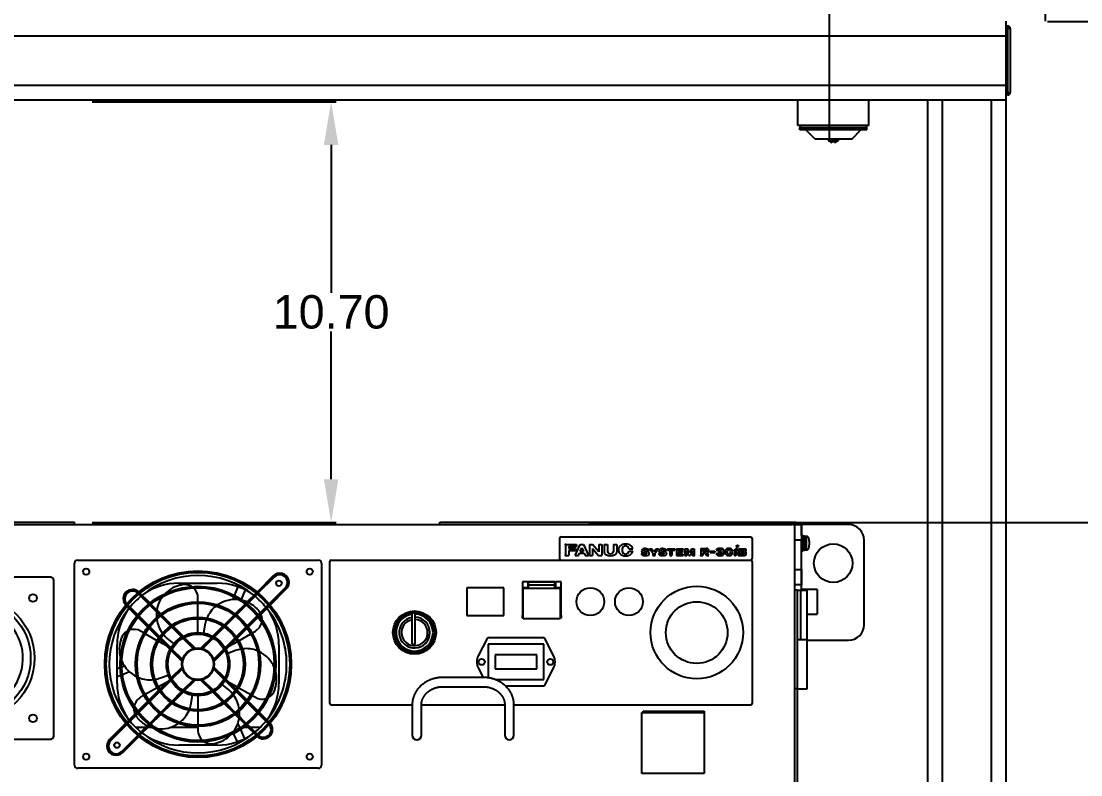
# Model space of a CAD drawing. Header units: inches. Extents: x 0 to 137, y 0 to 88.
# Drawn here: x 26.95 to 53.91, y 26.22 to 45.39 of the extents above; entities that cross this region are included whole.
import ezdxf

# ---------------------------------------------------------------- set-up
doc = ezdxf.new("R2010")
doc.units = ezdxf.units.IN
doc.header["$MEASUREMENT"] = 0
doc.styles.get("Standard").update_dxf_attribs({"font": 'arial.ttf'})
doc.dimstyles.get("Standard").update_dxf_attribs({"dimtxt": 0.18, "dimasz": 0.18, "dimexe": 0.18, "dimexo": 0.0625, "dimgap": 0.09, "dimtad": 0, "dimtih": 1, "dimtoh": 1, "dimdec": 4, "dimzin": 0, "dimdsep": 46, "dimtxsty": 'Standard', "dimcen": 0.09, "dimadec": 0, "dimazin": 0, "dimtfac": 1, "dimtdec": 4, "dimtofl": 0, "dimtmove": 0, "dimatfit": 3, "dimfxl": 1, "dimtolj": 1, "dimtzin": 0, "dimarcsym": 0})

# ---------------------------------------------------------------- blocks, each defined once
blk = doc.blocks.new('*D8')
at = {"color": 0, "lineweight": -2, "transparency": 16777216}
for p, q in [((47.513, 42.325), (47.513, 50.138)), ((53.013, 45.388), (53.013, 50.138)), ((51.913, 50.013), (48.612, 50.013))]:
    blk.add_line(p, q, dxfattribs=at)
at = {"color": 0, "transparency": 16777216}
for points in [[(48.612, 50.196), (48.612, 49.829), (47.513, 50.013)], [(51.913, 50.196), (51.913, 49.829), (53.013, 50.013)]]:
    blk.add_solid(points, dxfattribs=at)
at = {"layer": 'Defpoints', "color": 0, "transparency": 16777216}
for p in [(47.513, 50.013), (53.013, 45.388), (47.513, 42.325)]:
    blk.add_point(p, dxfattribs=at)
at = {"color": 0, "transparency": 16777216, "insert": (50.263, 50.507), "char_height": 0.85, "attachment_point": 5}
blk.add_mtext('\\A1;5.50', dxfattribs=at)
blk = doc.blocks.new('*D9')
at = {"color": 0, "lineweight": -2, "transparency": 16777216}
for p, q in [((28.76, 43.339), (34.962, 43.339)), ((34.837, 42.239), (34.837, 38.482)), ((34.837, 33.737), (34.837, 37.494)), ((28.76, 32.637), (34.962, 32.637))]:
    blk.add_line(p, q, dxfattribs=at)
at = {"color": 0, "transparency": 16777216}
for points in [[(34.654, 42.239), (35.021, 42.239), (34.837, 43.339)], [(34.654, 33.737), (35.021, 33.737), (34.837, 32.637)]]:
    blk.add_solid(points, dxfattribs=at)
at = {"layer": 'Defpoints', "color": 0, "transparency": 16777216}
for p in [(28.76, 43.339), (28.76, 32.637), (34.837, 32.637)]:
    blk.add_point(p, dxfattribs=at)
at = {"color": 0, "transparency": 16777216, "insert": (34.837, 37.988), "char_height": 0.85, "attachment_point": 5}
blk.add_mtext('\\A1;10.70', dxfattribs=at)
blk = doc.blocks.new('FANUC_R-30iB_A-Cab_Std_FV')
for p, q in [((-12, 510), (586.39, 510)), ((-9, 511.6), (119, 511.6)), ((8, 510), (567.99, 510)), ((119, 511.6), (121, 511.6)), ((121, 510), (121, 511.6)), ((358, 511.6), (360, 511.6)), ((358, 510), (358, 511.6)), ((360, 511.6), (587, 511.6)), ((567.99, 510), (568.01, 510)), ((567.99, 510), (567.99, 510)), ((568.01, 510), (586.31, 510)), ((568.01, 510), (568.01, 510)), ((586.31, 510), (586.4, 510)), ((586.31, 510), (586.31, 510)), ((586.4, 510), (586.39, 510)), ((586.39, 510), (586.39, 510)), ((588, 510), (586.4, 510)), ((587, 511.6), (589, 511.6)), ((587, 510), (589, 510)), ((588, 510), (588, 12)), ((588, 510), (592.5, 510)), ((589, 510), (589, 511.6)), ((592.5, 503), (592.5, 510)), ((592.5, 510), (592.5, 510)), ((623, 510), (592.5, 510)), ((592.5, 510), (592.5, 500)), ((436.5, 502), (559.5, 502)), ((593.3, 503), (592.5, 503)), ((593.3, 493), (593.3, 503)), ((594.3, 502.6), (593.3, 502.6)), ((594.3, 502.6), (594.3, 493.4)), ((595.76, 502.37), (594.3, 502.5)), ((595.76, 493.63), (595.76, 502.37)), ((435.5, 501), (435.5, 488)), ((439.5, 497.2), (446.56, 497.2)), ((439.5, 497.2), (439.5, 490)), ((441.59, 495.76), (441.59, 494.54)), ((441.59, 495.76), (446.56, 495.76)), ((445.76, 490), (448.97, 497.2)), ((446.56, 497.2), (446.56, 495.76)), ((448.96, 492.59), (450.01, 495.04)), ((448.97, 497.2), (450.01, 497.2)), ((450.01, 497.2), (451.06, 497.2)), ((450.01, 495.04), (451.06, 492.59)), ((451.06, 497.2), (454.26, 490)), ((454.98, 497.2), (454.98, 490)), ((454.98, 497.2), (457, 497.2)), ((461.03, 492.3), (457, 497.2)), ((461.03, 497.2), (461.03, 492.3)), ((461.03, 497.2), (463.04, 497.2)), ((463.04, 497.2), (463.04, 490)), ((464.48, 497.2), (464.48, 492.44)), ((464.48, 497.2), (466.57, 497.2)), ((466.57, 497.2), (466.57, 492.61)), ((470.6, 497.2), (470.6, 492.61)), ((470.6, 497.2), (472.69, 497.2)), ((472.69, 497.2), (472.69, 492.44)), ((550.32, 496), (551.53, 496)), ((560.5, 501), (560.5, 488)), ((592.5, 500), (588, 500)), ((592.5, 481), (592.5, 500)), ((633, 445), (633, 500)), ((439.5, 490), (441.59, 490)), ((441.59, 494.54), (445.84, 494.54)), ((441.59, 493.17), (445.84, 493.17)), ((441.59, 493.17), (441.59, 490)), ((445.76, 490), (447.85, 490)), ((445.84, 494.54), (445.84, 493.17)), ((447.85, 490), (448.47, 491.44)), ((448.47, 491.44), (450.01, 491.44)), ((448.96, 492.59), (450.01, 492.59)), ((450.01, 492.59), (451.06, 492.59)), ((450.01, 491.44), (451.55, 491.44)), ((451.55, 491.44), (452.17, 490)), ((452.17, 490), (454.26, 490)), ((454.98, 490), (457, 490)), ((454.98, 490), (457, 490)), ((457, 494.61), (457, 490)), ((457, 494.61), (460.74, 490)), ((460.74, 490), (463.04, 490)), ((480.55, 494.32), (483, 494.32)), ((480.55, 492.88), (483, 492.88)), ((488.53, 491.32), (490.02, 491.32)), ((492.2, 493.04), (493.61, 493.04)), ((493.79, 494.4), (495.37, 494.4)), ((496.12, 491.5), (493.79, 494.4)), ((495.37, 494.4), (496.78, 492.51)), ((496.12, 491.5), (496.12, 490)), ((496.12, 490), (497.44, 490)), ((496.12, 490), (497.44, 490)), ((496.78, 492.51), (498.19, 494.4)), ((499.77, 494.4), (497.44, 491.5)), ((497.44, 490), (497.44, 491.5)), ((498.19, 494.4), (499.77, 494.4)), ((499.78, 491.32), (501.27, 491.32)), ((503.45, 493.04), (504.86, 493.04)), ((505.48, 494.4), (510.19, 494.4)), ((505.48, 494.4), (505.48, 493.52)), ((505.48, 493.52), (507.15, 493.52)), ((507.15, 493.52), (507.15, 490)), ((507.15, 490), (508.43, 490)), ((507.15, 490), (508.43, 490)), ((508.43, 493.52), (508.43, 490)), ((508.43, 493.52), (510.19, 493.52)), ((510.19, 494.4), (510.19, 493.52)), ((511.33, 494.4), (515.73, 494.4)), ((511.33, 494.4), (511.33, 490)), ((511.33, 490), (515.73, 490)), ((511.33, 490), (515.73, 490)), ((512.56, 493.52), (515.73, 493.52)), ((512.56, 493.52), (512.56, 492.77)), ((512.56, 492.77), (515.25, 492.77)), ((512.56, 491.89), (515.25, 491.89)), ((512.56, 491.89), (512.56, 490.88)), ((512.56, 490.88), (515.73, 490.88)), ((515.25, 492.77), (515.25, 491.89)), ((515.73, 494.4), (515.73, 493.52)), ((515.73, 490.88), (515.73, 490)), ((516.88, 494.4), (516.88, 490)), ((516.88, 494.4), (518.75, 494.4)), ((516.88, 490), (518.11, 490)), ((516.88, 490), (518.11, 490)), ((518.11, 493.3), (518.11, 490)), ((519.48, 490), (518.11, 493.3)), ((519.89, 491.66), (518.74, 494.4)), ((519.48, 490), (520.29, 490)), ((521.04, 494.4), (519.89, 491.66)), ((521.67, 493.3), (520.3, 490)), ((521.03, 494.4), (522.9, 494.4)), ((521.67, 493.3), (521.67, 490)), ((521.67, 490), (522.9, 490)), ((521.67, 490), (522.9, 490)), ((522.9, 494.4), (522.9, 490)), ((527.14, 494.5), (530.92, 494.5)), ((527.14, 494.5), (527.14, 490)), ((527.14, 490), (528.4, 490)), ((527.14, 490), (528.4, 490)), ((528.4, 493.6), (530.54, 493.6)), ((528.4, 493.6), (528.4, 492.57)), ((528.4, 492.57), (530.54, 492.57)), ((528.4, 491.71), (528.4, 490)), ((528.4, 491.71), (529.62, 491.71)), ((530.81, 490), (529.62, 491.71)), ((530.81, 490), (532.41, 490)), ((530.81, 490), (532.41, 490)), ((532.41, 490), (531.24, 491.75)), ((533.3, 492.83), (536.23, 492.83)), ((533.3, 492.83), (533.3, 491.93)), ((533.3, 492), (536.23, 492)), ((533.3, 491.93), (536.23, 491.93)), ((536.23, 492.83), (536.23, 491.93)), ((537.12, 491.35), (538.39, 491.35)), ((537.17, 493.33), (538.46, 493.33)), ((538.65, 492.81), (540.05, 492.81)), ((538.65, 492.81), (538.65, 491.89)), ((538.65, 491.89), (540.12, 491.89)), ((548.8, 493.34), (548.82, 493.32)), ((549.84, 494.2), (548.82, 493.48)), ((549.71, 493.17), (548.87, 490.49)), ((548.95, 493.29), (549.27, 493.51)), ((550.02, 490.3), (551.04, 491.02)), ((550.06, 491.26), (550.91, 493.99)), ((550.91, 491.21), (550.49, 490.93)), ((551.06, 491.16), (551.04, 491.19)), ((551.74, 494.31), (551.74, 490)), ((551.74, 494.31), (555.47, 494.31)), ((551.74, 490), (555.45, 490)), ((551.74, 490), (555.46, 490)), ((552.95, 493.49), (554.67, 493.49)), ((552.95, 493.49), (552.95, 492.63)), ((552.95, 492.63), (554.67, 492.63)), ((552.95, 491.85), (552.95, 490.86)), ((552.95, 491.85), (554.84, 491.85)), ((552.95, 490.86), (554.84, 490.86)), ((592.5, 468), (592.5, 493)), ((592.5, 493), (593.3, 493)), ((593.3, 493.4), (594.3, 493.4)), ((594.3, 493.5), (595.76, 493.63)), ((121.1, 354), (121.1, 485)), ((123.1, 487), (279.1, 487)), ((281.1, 485), (281.1, 354)), ((286.5, 394), (286.5, 486)), ((287.5, 487), (559.5, 487)), ((436.5, 487), (559.5, 487)), ((560.5, 486), (560.5, 394)), ((588, 481), (592.5, 481)), ((592.5, 481), (592.5, 471)), ((105.6, 475.9), (4.6, 475.9)), ((249.84, 476.73), (239.43, 466.31)), ((250.55, 476.02), (240.2, 465.67)), ((107.6, 372.9), (107.6, 473.9)), ((188.6, 472), (213.6, 472)), ((224.84, 464.07), (227.13, 469.64)), ((231.72, 467.66), (229.18, 461.47)), ((247.27, 458.6), (257.65, 468.98)), ((247.91, 457.83), (258.36, 468.27)), ((399.5, 469), (375.5, 469)), ((375.5, 469), (375.5, 451)), ((399.5, 451), (399.5, 469)), ((414.9, 472.8), (411.5, 472.8)), ((411.5, 472.8), (411.5, 469)), ((411.5, 469), (411.5, 451)), ((411.5, 469), (412, 469)), ((415.5, 469), (412, 469)), ((412, 469), (412, 468.9)), ((412, 448.9), (412, 468.9)), ((412, 468.9), (415.5, 468.9)), ((414.9, 472.8), (433.1, 472.8)), ((414.9, 472.8), (414.9, 469)), ((415.5, 470.99), (415.5, 472.8)), ((432.5, 472.8), (415.5, 472.8)), ((415.5, 470.99), (432.5, 470.99)), ((415.5, 468.9), (415.5, 470.99)), ((415.5, 468.9), (432.5, 468.9)), ((432.5, 470.99), (432.5, 472.8)), ((432.5, 468.9), (432.5, 470.99)), ((436, 469), (432.5, 469)), ((432.5, 468.9), (436, 468.9)), ((436.5, 472.8), (433.1, 472.8)), ((433.1, 469), (433.1, 472.8)), ((436, 469), (436.5, 469)), ((436, 468.9), (436, 469)), ((436, 468.9), (436, 448.9)), ((436.5, 469), (436.5, 472.8)), ((436.5, 451), (436.5, 469)), ((592.5, 471), (588, 471)), ((589.6, 467.5), (588, 467.5)), ((589.6, 467.5), (589.6, 403.5)), ((589.6, 467.5), (591.77, 467.5)), ((591.77, 467.5), (596.2, 467.5)), ((591.77, 467.5), (591.77, 435.5)), ((592.5, 467.5), (592.5, 471)), ((602.5, 468), (592.5, 468)), ((596.2, 435.5), (596.2, 467.5)), ((602.5, 468), (602.5, 452)), ((169.1, 458.57), (162.71, 464.96)), ((169.89, 459.2), (163.48, 465.6)), ((201.1, 460), (201.1, 462.45)), ((223.75, 461.42), (224.46, 463.14)), ((238.72, 465.6), (232.31, 459.2)), ((239.49, 464.96), (233.1, 458.57)), ((155, 457.12), (161.4, 450.71)), ((155.64, 457.89), (162.03, 451.5)), ((176.22, 451.45), (169.81, 457.86)), ((177.02, 452.06), (170.6, 458.49)), ((201.1, 450), (201.1, 459)), ((231.6, 458.49), (225.18, 452.06)), ((232.39, 457.86), (225.98, 451.45)), ((240.17, 451.5), (246.56, 457.89)), ((240.8, 450.71), (247.2, 457.12)), ((162.11, 450), (168.54, 443.58)), ((162.74, 450.79), (169.15, 444.38)), ((183.36, 444.31), (176.93, 450.74)), ((184.2, 444.89), (177.74, 451.35)), ((201.1, 440), (201.1, 449)), ((224.46, 451.35), (218, 444.89)), ((225.27, 450.74), (218.84, 444.31)), ((233.05, 444.38), (239.46, 450.79)), ((233.66, 443.58), (240.09, 450)), ((339.97, 432.5), (339.97, 452.5)), ((341.97, 452.5), (339.97, 452.5)), ((341.97, 432.5), (341.97, 452.5)), ((375.5, 451), (399.5, 451)), ((411.5, 451), (412, 451)), ((411.5, 449.4), (411.5, 451)), ((412, 449.4), (411.5, 449.4)), ((436, 448.9), (412, 448.9)), ((436, 451), (436.5, 451)), ((436.5, 449.4), (436, 449.4)), ((436.5, 451), (436.5, 449.4)), ((596.2, 452), (602.5, 452)), ((166.03, 439.75), (163.9, 440.98)), ((169.25, 442.86), (175.71, 436.4)), ((169.86, 443.67), (176.29, 437.24)), ((190.58, 437.09), (184.08, 443.59)), ((191.48, 437.6), (184.92, 444.17)), ((205.61, 445.09), (204.66, 439.69)), ((217.28, 444.17), (210.72, 437.6)), ((218.12, 443.59), (211.62, 437.09)), ((225.91, 437.24), (232.34, 443.67)), ((226.49, 436.4), (232.95, 442.86)), ((236.17, 439.75), (238.3, 440.98)), ((174.69, 434.75), (166.89, 439.25)), ((181.02, 431.09), (175.55, 434.25)), ((176.43, 435.68), (183, 429.12)), ((177.01, 436.52), (183.51, 430.02)), ((181.2, 436.2), (185.4, 432.68)), ((198.11, 429.56), (191.31, 436.36)), ((199.25, 429.84), (192.22, 436.86)), ((209.98, 436.86), (202.95, 429.84)), ((210.89, 436.36), (204.09, 429.56)), ((218.69, 430.02), (225.19, 436.52)), ((219.2, 429.12), (225.77, 435.68)), ((221.18, 431.09), (226.65, 434.25)), ((227.51, 434.75), (235.31, 439.25)), ((388.75, 436.5), (382.79, 424.96)), ((425.75, 436.5), (388.75, 436.5)), ((431.66, 425.06), (425.75, 436.5)), ((589.6, 435.5), (596.2, 435.5)), ((591.77, 435.5), (596.2, 435.5)), ((596.2, 403.5), (596.2, 435.5)), ((596.2, 435), (623, 435)), ((148.6, 407), (148.6, 432)), ((183.74, 428.38), (190.76, 421.35)), ((184.24, 429.29), (191.04, 422.49)), ((211.16, 422.49), (217.96, 429.29)), ((211.44, 421.35), (218.46, 428.38)), ((225.51, 428.39), (220.36, 426.51)), ((253.6, 432), (253.6, 407)), ((339.97, 432.5), (341.97, 432.5)), ((425.25, 432.5), (389.25, 432.5)), ((389.25, 432.5), (389.25, 410.64)), ((425.25, 409.5), (425.25, 432.5)), ((420.75, 425.5), (393.75, 425.5)), ((393.75, 425.5), (393.75, 416.5)), ((420.75, 416.5), (420.75, 425.5)), ((148.6, 416.64), (150.64, 417.44)), ((151.12, 412.26), (148.6, 411.28)), ((151.63, 417.83), (153.27, 418.47)), ((156.72, 414.44), (152.08, 412.63)), ((176.69, 410.61), (181.84, 412.49)), ((190.76, 417.65), (183.74, 410.62)), ((191.04, 416.51), (184.24, 409.71)), ((217.96, 409.71), (211.16, 416.51)), ((218.46, 410.62), (211.44, 417.65)), ((382.79, 417.04), (385.96, 410.91)), ((393.75, 416.5), (420.75, 416.5)), ((425.75, 405.5), (431.66, 416.94)), ((181.02, 407.91), (175.55, 404.75)), ((183, 409.88), (176.43, 403.32)), ((183.51, 408.98), (177.01, 402.48)), ((191.31, 402.64), (198.11, 409.44)), ((192.22, 402.14), (199.25, 409.16)), ((202.95, 409.16), (209.98, 402.14)), ((204.09, 409.44), (210.89, 402.64)), ((221, 402.8), (216.8, 406.32)), ((225.19, 402.48), (218.69, 408.98)), ((225.77, 403.32), (219.2, 409.88)), ((221.18, 407.91), (226.65, 404.75)), ((386, 410.91), (360, 410.91)), ((393.81, 409.5), (425.25, 409.5)), ((400.37, 405.5), (425.75, 405.5)), ((166.03, 399.25), (163.9, 398.02)), ((174.69, 404.25), (166.89, 399.75)), ((175.71, 402.6), (169.25, 396.14)), ((176.29, 401.76), (169.86, 395.33)), ((184.08, 395.41), (190.58, 401.91)), ((184.92, 394.83), (191.48, 401.4)), ((196.59, 393.91), (197.54, 399.31)), ((201.1, 399), (201.1, 390)), ((210.72, 401.4), (217.28, 394.83)), ((211.62, 401.91), (218.12, 395.41)), ((232.34, 395.33), (225.91, 401.76)), ((232.95, 396.14), (226.49, 402.6)), ((227.51, 404.25), (235.31, 399.75)), ((236.17, 399.25), (238.3, 398.02)), ((360, 404.91), (386, 404.91)), ((589.6, 403.5), (588, 403.5)), ((589.6, 403.5), (596.2, 403.5)), ((589.6, 403.5), (589.6, 99.5)), ((168.54, 395.42), (162.11, 389)), ((169.15, 394.62), (162.74, 388.21)), ((176.93, 388.26), (183.36, 394.69)), ((177.74, 387.65), (184.2, 394.11)), ((218, 394.11), (224.46, 387.65)), ((218.84, 394.69), (225.27, 388.26)), ((239.46, 388.21), (233.05, 394.62)), ((240.09, 389), (233.66, 395.42)), ((340, 393), (287.5, 393)), ((340, 393.19), (340, 377)), ((346, 377), (346, 393.19)), ((400, 393), (346, 393)), ((400, 393.19), (400, 377)), ((406, 377), (406, 393.19)), ((559.5, 393), (406, 393)), ((161.4, 388.29), (155, 381.88)), ((162.03, 387.5), (155.64, 381.11)), ((169.81, 381.14), (176.22, 387.55)), ((170.6, 380.51), (177.02, 386.94)), ((201.1, 389), (201.1, 380)), ((225.18, 386.94), (231.6, 380.51)), ((225.98, 387.55), (232.39, 381.14)), ((246.56, 381.11), (240.17, 387.5)), ((247.2, 381.88), (240.8, 388.29)), ((488.9, 348.55), (488.9, 388.15)), ((488.9, 388.15), (529.3, 388.15)), ((489.7, 388.95), (529.3, 388.95)), ((489.7, 388.15), (489.7, 388.95)), ((529.3, 388.95), (529.3, 388.15)), ((529.3, 388.15), (529.3, 348.55)), ((154.29, 381.17), (143.81, 370.69)), ((154.93, 380.4), (144.52, 369.99)), ((167.17, 378.5), (160.79, 378.5)), ((162.71, 374.04), (169.1, 380.43)), ((163.48, 373.4), (169.89, 379.8)), ((170.96, 378.5), (168.58, 378.5)), ((201.1, 378.5), (183.17, 378.5)), ((201.1, 379), (201.1, 376.55)), ((226.88, 380.81), (228.14, 378.04)), ((228.83, 378.5), (227.93, 378.5)), ((233.62, 378.5), (230.58, 378.5)), ((232.31, 379.8), (238.72, 373.4)), ((233.1, 380.43), (239.49, 374.04)), ((241.41, 378.5), (235.03, 378.5)), ((151.62, 362.94), (162, 373.33)), ((152.33, 362.24), (162.77, 372.69)), ((226.68, 369.2), (224.21, 374.6)), ((228.56, 377.12), (231.29, 371.13)), ((340, 377), (340, 373.5)), ((346, 373.5), (346, 377)), ((400, 377), (400, 373.5)), ((406, 373.5), (406, 377)), ((4.6, 370.9), (105.6, 370.9)), ((213.6, 367), (188.6, 367)), ((279.1, 352), (123.1, 352)), ((529.3, 348.55), (488.9, 348.55))]:
    blk.add_line(p, q)
for centre, radius in [((550.93, 496.13), 0.619), ((613, 485), 12.5), ((128.6, 479.5), 2), ((273.6, 479.5), 2), ((201.1, 419.5), 60.5), ((201.1, 419.5), 59.5), ((201.1, 419.5), 50.5), ((201.1, 419.5), 49.5), ((253.6, 472), 1.8), ((455.5, 460), 9), ((480.5, 460), 9), ((524.5, 440), 30), ((55.1, 423.4), 40), ((55.1, 423.4), 37.5), ((94.1, 462.4), 2.5), ((201.1, 419.5), 40.5), ((201.1, 419.5), 39.5), ((341.5, 440), 14), ((524.5, 440), 20), ((201.1, 419.5), 30.5), ((201.1, 419.5), 29.5), ((341.5, 440), 13), ((201.1, 419.5), 20.5), ((201.1, 419.5), 19.5), ((201.1, 419.5), 10.5), ((201.1, 419.5), 10), ((385, 421), 2), ((429.5, 421), 2), ((94.1, 384.4), 2.5), ((148.6, 367), 1.8), ((128.6, 359.5), 2), ((273.6, 359.5), 2)]:
    blk.add_circle(centre, radius)
for centre, radius, start, end in [((586.4, 508.4), 1.6, 87.1367, 90), ((623, 500), 10, 0, 90), ((436.5, 501), 1, 90, 180), ((559.5, 501), 1, 0, 90), ((595.62, 500.78), 1.6, 15.49396, 84.99997), ((478.31, 493.6), 4.54, 165.00945, 194.99059), ((477.13, 493.92), 3.31, 106.52685, 165.00945), ((480, 493.6), 3.92, 158.55617, 201.44381), ((478.42, 489.57), 7.85, 73.47256, 106.52696), ((478.09, 494.35), 1.87, 108.70011, 158.55596), ((478.34, 493.6), 2.66, 71.29674, 108.70077), ((478.6, 494.35), 1.87, 21.44328, 71.29641), ((476.69, 493.6), 3.92, 10.57289, 21.44344), ((479.71, 493.92), 3.31, 14.5365, 73.47256), ((478.52, 493.6), 4.54, 9.1332, 15.32129), ((595.62, 495.22), 1.6, 275.00003, 344.50604), ((583.33, 497.64), 14.28, 1.61816, 14.47294), ((583.4, 498.35), 14.22, 345.53023, 358.76108), ((436.5, 488), 1, 180, 270), ((466.64, 492.44), 2.16, 180.00004, 241.1746), ((468.59, 495.98), 6.19, 241.1746, 298.82549), ((467.87, 492.61), 1.3, 180.00009, 244.22862), ((468.59, 494.1), 2.95, 244.22857, 295.77147), ((469.31, 492.61), 1.3, 295.77141, 359.99992), ((470.53, 492.44), 2.16, 298.82549, 360), ((477.13, 493.28), 3.31, 194.99072, 253.4732), ((478.42, 497.63), 7.85, 253.47309, 286.52744), ((478.09, 492.85), 1.87, 201.44421, 251.29994), ((478.34, 493.6), 2.66, 251.29929, 288.70321), ((478.6, 492.85), 1.87, 288.70353, 338.5566), ((476.69, 493.6), 3.92, 338.55651, 349.42711), ((479.71, 493.28), 3.31, 286.52787, 345.00991), ((478.52, 493.6), 4.54, 345.0098, 350.8668), ((489.84, 491.45), 1.32, 185.73914, 230.92276), ((490.06, 493.04), 1.28, 106.85274, 180.31066), ((489.84, 493.02), 1.06, 179.65845, 254.56809), ((490.9, 493.48), 3.59, 238.22964, 254.67198), ((491.29, 496.48), 4.8, 248.81742, 267.78878), ((491.1, 490.55), 3.96, 62.17925, 110.76447), ((491.16, 495.52), 5.63, 257.57339, 291.12432), ((490.72, 491.39), 0.704, 185.37927, 256.62678), ((490.63, 493.21), 0.484, 142.62058, 231.28654), ((490.88, 492.95), 0.836, 95.21049, 138.54913), ((491.85, 497.18), 4.6, 250.79243, 267.84512), ((491.16, 492.79), 2.18, 253.93181, 282.97727), ((491.1, 491.72), 2.09, 71.18653, 98.13976), ((490.63, 486.76), 4.95, 73.49693, 84.49397), ((491.52, 491.47), 0.814, 279.69643, 327.94027), ((491.29, 487.65), 4.95, 66.65363, 85.63074), ((491.41, 492.99), 0.792, 3.18629, 62.4759), ((491.88, 491.19), 0.352, 335.48181, 63.59688), ((492.2, 492.84), 1.43, 7.95888, 58.45374), ((492.42, 491.39), 1.36, 304.66075, 348.24771), ((492.59, 491.23), 1.17, 353.90407, 55.30913), ((501.09, 491.45), 1.32, 185.73914, 230.92276), ((501.31, 493.04), 1.28, 106.85274, 180.31066), ((501.09, 493.02), 1.06, 179.65845, 254.56809), ((502.15, 493.48), 3.59, 238.22964, 254.67198), ((502.55, 496.48), 4.8, 248.81742, 267.78878), ((502.35, 490.55), 3.96, 62.17925, 110.76447), ((502.41, 495.52), 5.63, 257.57339, 291.12432), ((501.97, 491.39), 0.704, 185.37927, 256.62678), ((501.89, 493.21), 0.484, 142.62058, 231.28654), ((502.13, 492.95), 0.836, 95.21049, 138.54913), ((503.1, 497.18), 4.6, 250.79243, 267.84512), ((502.41, 492.79), 2.18, 253.93181, 282.97727), ((502.35, 491.72), 2.09, 71.18653, 98.13976), ((501.89, 486.76), 4.95, 73.49693, 84.49397), ((502.77, 491.47), 0.814, 279.69643, 327.94027), ((502.55, 487.65), 4.95, 66.65363, 85.63074), ((502.66, 492.99), 0.792, 3.18629, 62.4759), ((503.13, 491.19), 0.352, 335.48181, 63.59688), ((503.45, 492.84), 1.43, 7.95888, 58.45374), ((503.67, 491.39), 1.36, 304.66075, 348.24771), ((503.84, 491.23), 1.17, 353.90407, 55.30913), ((530.54, 493.08), 0.517, 269.99996, 89.99998), ((530.92, 493.11), 1.4, 283.05032, 89.99998), ((538.41, 491.3), 1.28, 177.9891, 247.81478), ((538.56, 493.04), 1.44, 105.37015, 168.28023), ((539.55, 495.26), 5.4, 252.41141, 284.72973), ((539.62, 489.54), 5.08, 76.7669, 106.43681), ((539.17, 491.55), 0.81, 194.47741, 261.13574), ((539.35, 492.77), 1.06, 104.59937, 147.86496), ((539.51, 493.07), 2.36, 258.71502, 289.99985), ((539.55, 492.1), 1.75, 65.89728, 105.68106), ((540.05, 493.35), 0.54, 269.99996, 333.68585), ((540.12, 491.21), 0.675, 41.48331, 89.99998), ((540.18, 493.31), 0.405, 331.31814, 76.73089), ((539.76, 492), 1.28, 295.91583, 306.23339), ((540.26, 491.36), 0.472, 303.17489, 359.99998), ((540.26, 491.36), 0.472, 0, 39.19812), ((540.36, 492.58), 1.96, 48.68889, 77.56472), ((540.23, 492.3), 2.36, 287.18461, 316.49014), ((540.97, 493.31), 1.01, 302.13961, 47.44607), ((540.95, 491.37), 1.22, 324.84797, 62.49415), ((545.16, 492.25), 2.32, 102.9239, 257.0781), ((546.3, 492.25), 2.11, 154.15644, 200.55228), ((545.36, 491.84), 1.09, 198.05392, 341.94611), ((545.36, 492.65), 1.09, 28.34068, 151.65927), ((545.36, 491.12), 3.46, 77.993, 102.00696), ((545.36, 493.38), 3.46, 257.99446, 282.00563), ((545.56, 492.25), 2.32, 0, 77.07601), ((545.56, 492.25), 2.32, 282.92192, 359.99998), ((544.41, 492.25), 2.11, 0, 25.84354), ((544.41, 492.25), 2.11, 339.4477, 359.99998), ((548.87, 493.4), 0.0974, 124.99838, 218.6597), ((548.89, 493.38), 0.0965, 218.65976, 302.99999), ((549.24, 490.38), 0.386, 162.64595, 282.27415), ((549.43, 493.26), 0.292, 342.64595, 123), ((548.91, 491.89), 1.93, 282.27414, 305), ((550.95, 492.62), 1.93, 105.30528, 124.9984), ((550.33, 491.18), 0.289, 162.64593, 303), ((550.54, 494.11), 0.386, 342.64593, 105.3053), ((550.97, 491.13), 0.0983, 38.65968, 123.00001), ((550.99, 491.1), 0.0979, 304.99998, 38.6597), ((554.67, 493.06), 0.431, 269.99996, 89.99998), ((554.84, 491.36), 0.495, 269.99996, 89.99998), ((555.45, 491.21), 1.21, 269.99996, 71.48214), ((555.47, 493.29), 1.01, 290.92466, 89.99998), ((559.5, 488), 1, 270, 0), ((123.1, 485), 2, 90, 180), ((279.1, 485), 2, 0, 90), ((287.5, 486), 1, 90, 180), ((559.5, 486), 1, 0, 90), ((105.6, 473.9), 2, 0, 90), ((201.1, 419.5), 57.5, 50.98959, 129.01041), ((254.12, 472.52), 6, 315, 135.41843), ((254.12, 472.52), 5, 315, 135.45837), ((158.66, 461.94), 6, 46.72014, 223.27986), ((188.6, 432), 40, 90, 125.24121), ((193.94, 451.38), 19.82, 102.65901, 135.41477), ((201.1, 419.5), 52.5, 101.4226, 102.65901), ((192.42, 462.45), 8.68, 58.23916, 101.4226), ((192.42, 462.45), 8.68, 0, 48.12752), ((213.6, 432), 40, 54.75879, 90), ((158.67, 461.93), 5, 48.29457, 221.70536), ((201.1, 419.5), 57.5, 130.01146, 139.98838), ((193.94, 451.38), 19.82, 142.85931, 170.39804), ((225.13, 441.64), 19.82, 82.85931, 124.69576), ((225.13, 441.64), 19.82, 66.71836, 75.41477), ((201.1, 419.5), 57.5, 40.01162, 49.98854), ((55.1, 423.4), 32.5, 104.24802, 75.75198), ((201.1, 419.5), 57.5, 140.98943, 219.01041), ((188.6, 432), 40, 144.75879, 180), ((225.13, 441.64), 19.82, 128.25525, 156.834), ((225.13, 441.64), 19.82, 42.65901, 63.63838), ((201.1, 419.5), 52.5, 41.4226, 42.65901), ((233.96, 448.49), 8.68, 29.86776, 41.4226), ((201.1, 419.5), 57.5, 0, 39.01057), ((213.6, 432), 40, 0, 35.24121), ((193.94, 451.38), 19.82, 174.02827, 184.69576), ((193.94, 451.38), 19.82, 188.25525, 216.834), ((225.13, 441.64), 19.82, 159.77801, 170), ((233.96, 448.49), 8.68, 300, 348.12751), ((233.96, 448.49), 8.68, 358.23916, 22.89692), ((341.5, 440), 12, 97.31743, 0), ((341.5, 440), 10, 98.79152, 0), ((341.5, 440), 8.5, 100.35877, 0), ((341.5, 440), 12, 0, 87.74768), ((341.5, 440), 10, 0, 87.29691), ((341.5, 440), 8.5, 0, 86.81944), ((159.56, 433.46), 8.68, 118.23916, 161.4226), ((159.56, 433.46), 8.68, 60, 108.12751), ((623, 445), 10, 270, 0), ((169.91, 429.24), 19.82, 162.659, 195.41477), ((201.1, 419.5), 52.5, 161.4226, 162.65901), ((193.94, 451.38), 19.82, 219.77801, 230), ((232.29, 409.76), 19.82, 99.77801, 110), ((232.29, 409.76), 19.82, 68.25525, 96.834), ((232.29, 409.76), 19.82, 22.85931, 64.69576), ((169.91, 429.24), 19.82, 202.85931, 244.69576), ((201.1, 419.5), 57.5, 320.97465, 0), ((390.46, 421), 8.63, 152.70043, 207.29957), ((423.8, 421), 8.85, 332.70043, 27.29957), ((232.29, 409.76), 19.82, 342.65901, 15.41477), ((188.6, 407), 40, 180, 215.24121), ((169.91, 429.24), 19.82, 248.25525, 276.834), ((169.91, 429.24), 19.82, 279.77801, 290), ((213.6, 407), 40, 324.75879, 0), ((208.26, 387.62), 19.82, 39.77801, 50), ((208.26, 387.62), 19.82, 8.25525, 36.83401), ((242.64, 405.54), 8.68, 298.23917, 341.4226), ((201.1, 419.5), 52.5, 341.4226, 342.65901), ((168.24, 390.51), 8.68, 120, 168.12751), ((177.07, 397.36), 19.82, 339.77801, 350), ((242.64, 405.54), 8.68, 240, 288.12752), ((287.5, 394), 1, 180, 270), ((559.5, 394), 1, 270, 0), ((168.24, 390.51), 8.68, 178.23916, 202.89577), ((168.24, 390.51), 8.68, 209.86666, 221.4226), ((201.1, 419.5), 52.5, 221.4226, 222.65901), ((177.07, 397.36), 19.82, 308.25525, 336.834), ((208.26, 387.62), 19.82, 354.02887, 4.69576), ((201.1, 419.5), 57.5, 220.01146, 229.98838), ((177.07, 397.36), 19.82, 222.65901, 243.63789), ((177.07, 397.36), 19.82, 246.71786, 255.41477), ((177.07, 397.36), 19.82, 262.5764, 304.69576), ((208.26, 387.62), 19.82, 322.41624, 350.39861), ((201.1, 419.5), 57.5, 309.88159, 319.87962), ((243.51, 377.09), 6, 227.79481, 42.85995), ((243.49, 377.11), 5, 228.94758, 41.05249), ((105.6, 372.9), 2, 270, 0), ((201.1, 419.5), 57.5, 231.17872, 309.12778), ((188.6, 407), 40, 234.75879, 270), ((209.78, 376.55), 8.68, 180, 228.12751), ((208.26, 387.62), 19.82, 282.65901, 315.41477), ((213.6, 407), 40, 270, 305.24121), ((343, 373.5), 3, 180, 0), ((403, 373.5), 3, 180, 0), ((148.05, 366.45), 6, 135, 315.41843), ((148.05, 366.45), 5, 135, 315.45837), ((209.78, 376.55), 8.68, 238.23916, 281.4226), ((201.1, 419.5), 52.5, 281.4226, 282.65901), ((123.1, 354), 2, 180, 270), ((279.1, 354), 2, 270, 0)]:
    blk.add_arc(centre, radius, start, end)
for points, start_tangent, end_tangent in [([(360, 410.91), (359.6, 410.9), (359.22, 410.89), (358.85, 410.88), (358.49, 410.86), (357.82, 410.8), (357.14, 410.73), (356.46, 410.63), (355.78, 410.51), (355.11, 410.37), (354.45, 410.21), (353.79, 410.04), (353.15, 409.84), (352.51, 409.62), (351.88, 409.39), (351.26, 409.13), (350.64, 408.85), (350.04, 408.56), (349.45, 408.25), (348.87, 407.92), (348.31, 407.57), (347.76, 407.21), (347.22, 406.83), (346.7, 406.43), (346.19, 406.02), (345.71, 405.59), (345.23, 405.15), (344.78, 404.69), (344.34, 404.22), (343.92, 403.74), (343.52, 403.24), (343.14, 402.73), (342.78, 402.21), (342.44, 401.68), (342.12, 401.14), (341.83, 400.59), (341.55, 400.04), (341.3, 399.47), (341.07, 398.9), (340.86, 398.32), (340.67, 397.74), (340.5, 397.14), (340.36, 396.54), (340.24, 395.95), (340.15, 395.35), (340.09, 394.83), (340.05, 394.31), (340.02, 393.76), (340, 393.19)], (-0.99986, -0.01674), (-0.03455, -0.999403)), ([(406, 393.19), (405.99, 393.56), (405.98, 393.91), (405.96, 394.25), (405.94, 394.59), (405.87, 395.18), (405.79, 395.78), (405.67, 396.38), (405.54, 396.97), (405.38, 397.56), (405.2, 398.14), (405, 398.72), (404.78, 399.28), (404.54, 399.84), (404.28, 400.39), (403.99, 400.94), (403.68, 401.47), (403.36, 402), (403.01, 402.52), (402.64, 403.02), (402.26, 403.52), (401.85, 404), (401.43, 404.47), (400.99, 404.93), (400.54, 405.37), (400.06, 405.8), (399.57, 406.21), (399.06, 406.61), (398.54, 407), (398, 407.37), (397.45, 407.72), (396.89, 408.06), (396.31, 408.38), (395.72, 408.68), (395.12, 408.96), (394.51, 409.23), (393.89, 409.48), (393.26, 409.7), (392.62, 409.91), (391.97, 410.1), (391.32, 410.27), (390.65, 410.43), (389.98, 410.56), (389.31, 410.67), (388.64, 410.75), (388.01, 410.81), (387.37, 410.86), (386.7, 410.89), (386, 410.91)], (-0.022347, 0.99975), (-0.999572, 0.029265)), ([(346, 393.19), (346.01, 393.42), (346.01, 393.64), (346.02, 393.85), (346.04, 394.06), (346.09, 394.52), (346.17, 394.99), (346.27, 395.46), (346.39, 395.93), (346.54, 396.4), (346.71, 396.85), (346.9, 397.3), (347.11, 397.75), (347.34, 398.18), (347.6, 398.61), (347.87, 399.03), (348.17, 399.44), (348.48, 399.83), (348.81, 400.22), (349.16, 400.59), (349.53, 400.96), (349.92, 401.31), (350.32, 401.64), (350.74, 401.96), (351.17, 402.27), (351.62, 402.56), (352.08, 402.84), (352.55, 403.1), (353.04, 403.35), (353.53, 403.58), (354.04, 403.79), (354.55, 403.98), (355.08, 404.16), (355.61, 404.32), (356.15, 404.45), (356.69, 404.58), (357.25, 404.68), (357.78, 404.76), (358.32, 404.82), (358.85, 404.87), (359.37, 404.9), (359.52, 404.9), (359.67, 404.9), (359.83, 404.91), (360, 404.91)], (0.02225, 0.999752), (0.999955, 0.009482)), ([(386, 404.91), (386.3, 404.9), (386.58, 404.9), (386.85, 404.89), (387.11, 404.87), (387.66, 404.83), (388.22, 404.76), (388.78, 404.67), (389.33, 404.57), (389.88, 404.45), (390.42, 404.31), (390.94, 404.15), (391.46, 403.97), (391.98, 403.78), (392.48, 403.57), (392.97, 403.35), (393.45, 403.1), (393.92, 402.85), (394.37, 402.57), (394.81, 402.28), (395.24, 401.98), (395.65, 401.67), (396.05, 401.34), (396.43, 401), (396.79, 400.64), (397.13, 400.28), (397.46, 399.9), (397.77, 399.52), (398.06, 399.12), (398.34, 398.72), (398.59, 398.3), (398.82, 397.88), (399.03, 397.45), (399.23, 397.02), (399.4, 396.58), (399.55, 396.13), (399.68, 395.68), (399.79, 395.21), (399.88, 394.74), (399.94, 394.28), (399.98, 393.82), (399.99, 393.67), (399.99, 393.51), (400, 393.36), (400, 393.19)], (0.99986, -0.016762), (0.016222, -0.999868))]:
    blk.add_spline(points, degree=3, dxfattribs=dict(start_tangent=start_tangent, end_tangent=end_tangent))
for p in [(439.5, 497.2), (439.5, 490), (522.9, 490), (527.14, 490), (527.14, 490), (549.32, 490), (551.74, 490), (551.74, 490)]:
    blk.add_point(p)
blk = doc.blocks.new('*D12')
at = {"color": 0, "lineweight": -2, "transparency": 16777216}
for p, q in [((53.063, 45.383), (56.642, 45.383)), ((56.462, 44.283), (56.462, 39.532)), ((56.462, 33.733), (56.462, 38.484)), ((41.389, 32.633), (56.642, 32.633))]:
    blk.add_line(p, q, dxfattribs=at)
at = {"color": 0, "transparency": 16777216}
for points in [[(56.278, 44.283), (56.645, 44.283), (56.462, 45.383)], [(56.278, 33.733), (56.645, 33.733), (56.462, 32.633)]]:
    blk.add_solid(points, dxfattribs=at)
at = {"layer": 'Defpoints', "color": 0, "transparency": 16777216}
for p in [(53, 45.383), (56.462, 45.383), (41.327, 32.633)]:
    blk.add_point(p, dxfattribs=at)
at = {"color": 0, "transparency": 16777216, "insert": (56.462, 39.008), "char_height": 0.85, "attachment_point": 5}
blk.add_mtext('\\A1;12.750', dxfattribs=at)

msp = doc.modelspace()

# ---------------------------------------------------------------- linework, layer by layer
at = {"color": 7, "linetype": 'Continuous', "lineweight": 25}
for p, q in [((52.0125, 14.8875), (52.0125, 45.3875)), ((18.0125, 45.0125), (52.0125, 45.0125)), ((52.05125, 45.2625), (52.0125, 45.2625)), ((52.05125, 45.2025), (52.0125, 45.2025)), ((52.05125, 43.5125), (52.05125, 45.2625)), ((52.1125, 45.20125), (52.1125, 43.57375)), ((18.0125, 43.7625), (52.0125, 43.7625)), ((52.05125, 43.5725), (52.0125, 43.5725)), ((52.05125, 43.5125), (52.0125, 43.5125)), ((18.0125, 43.3875), (52.0125, 43.3875)), ((46.7125, 42.7375), (46.7125, 43.3875)), ((48.5125, 42.7375), (48.5125, 43.3875)), ((50.0125, 14.8875), (50.0125, 43.3875)), ((50.3875, 14.8875), (50.3875, 43.3875)), ((51.6375, 14.8875), (51.6375, 43.3875)), ((48.5125, 42.7375), (46.7125, 42.7375)), ((48.4675, 42.67867), (46.7575, 42.67867)), ((46.7575, 42.61983), (46.7575, 42.67867)), ((48.4675, 42.61983), (46.7575, 42.61983)), ((47.14583, 42.3845), (46.9105, 42.61983)), ((48.07917, 42.3845), (48.3145, 42.61983)), ((48.4675, 42.61983), (48.4675, 42.67867)), ((48.07917, 42.3845), (47.14583, 42.3845)), ((47.49436, 42.34757), (47.73064, 42.34757)), ((47.5855, 42.34757), (47.5855, 42.30553)), ((47.6395, 42.30553), (47.6395, 42.34757))]:
    msp.add_line(p, q, dxfattribs=at)
for centre, radius, start, end in [((52.05125, 45.20125), 0.06125, 0, 90), ((52.06593, 44.42044), 0.7822, 86.586558, 91.075163), ((52.05125, 43.57375), 0.06125, 270, 0), ((52.06593, 44.35456), 0.7822, 268.924837, 273.413442), ((46.81633, 42.67867), 0.05883, 90, 180), ((48.40867, 42.67867), 0.05883, 360, 90), ((47.52637, 42.3845), 0.04887, 180, 229.083236), ((47.6125, 42.48387), 0.18037, 229.083236, 261.391145), ((47.6125, 42.48387), 0.18037, 278.608855, 310.916764), ((47.69863, 42.3845), 0.04887, 310.916764, 0)]:
    msp.add_arc(centre, radius, start, end, dxfattribs=at)

# ---------------------------------------------------------------- block references
at = {"xscale": 0.03922915584590832, "yscale": 0.03922915584590832, "zscale": 0.03922915584590832}
msp.add_blockref('FANUC_R-30iB_A-Cab_Std_FV', (23.56182, 12.57502), dxfattribs=at)

# ---------------------------------------------------------------- dimensions: what is measured, and where the dimension line sits
at = {"color": 2}
dim = msp.add_linear_dim(base=(47.5125, 50.01252), p1=(53.0125, 45.38752), p2=(47.5125, 42.32502), dimstyle='Standard', override={"dimtxt": 0.85, "dimasz": 1.1, "dimexe": 0.125, "dimexo": 0, "dimgap": 0.06, "dimtad": 1, "dimdec": 2, "dimzin": 1, "dimadec": 2, "dimtdec": 2, "dimtzin": 1}, dxfattribs=at)
dim.commit()
dim.dimension.update_dxf_attribs({"geometry": '*D8', "text_midpoint": (50.2625, 50.01252), "dimtype": 160})
dim = msp.add_linear_dim(base=(56.4617, 45.38279), p1=(41.32678, 32.63335), p2=(53, 45.38279), angle=90, text='12.750', dimstyle='Standard', override={"dimtxt": 0.85, "dimasz": 1.1}, dxfattribs=at)
dim.commit()
dim.dimension.update_dxf_attribs({"geometry": '*D12', "text_midpoint": (56.4617, 39.00807)})
dim = msp.add_linear_dim(base=(34.83747, 32.63742), p1=(28.75997, 43.33851), p2=(28.75997, 32.63742), angle=90, dimstyle='Standard', override={"dimtxt": 0.85, "dimasz": 1.1, "dimexe": 0.125, "dimexo": 0, "dimgap": 0.06, "dimtad": 1, "dimdec": 2, "dimzin": 1, "dimadec": 2, "dimtdec": 2, "dimtzin": 1}, dxfattribs=at)
dim.commit()
dim.dimension.update_dxf_attribs({"geometry": '*D9', "text_midpoint": (34.83747, 37.98796)})

doc.saveas('drawing.dxf')
